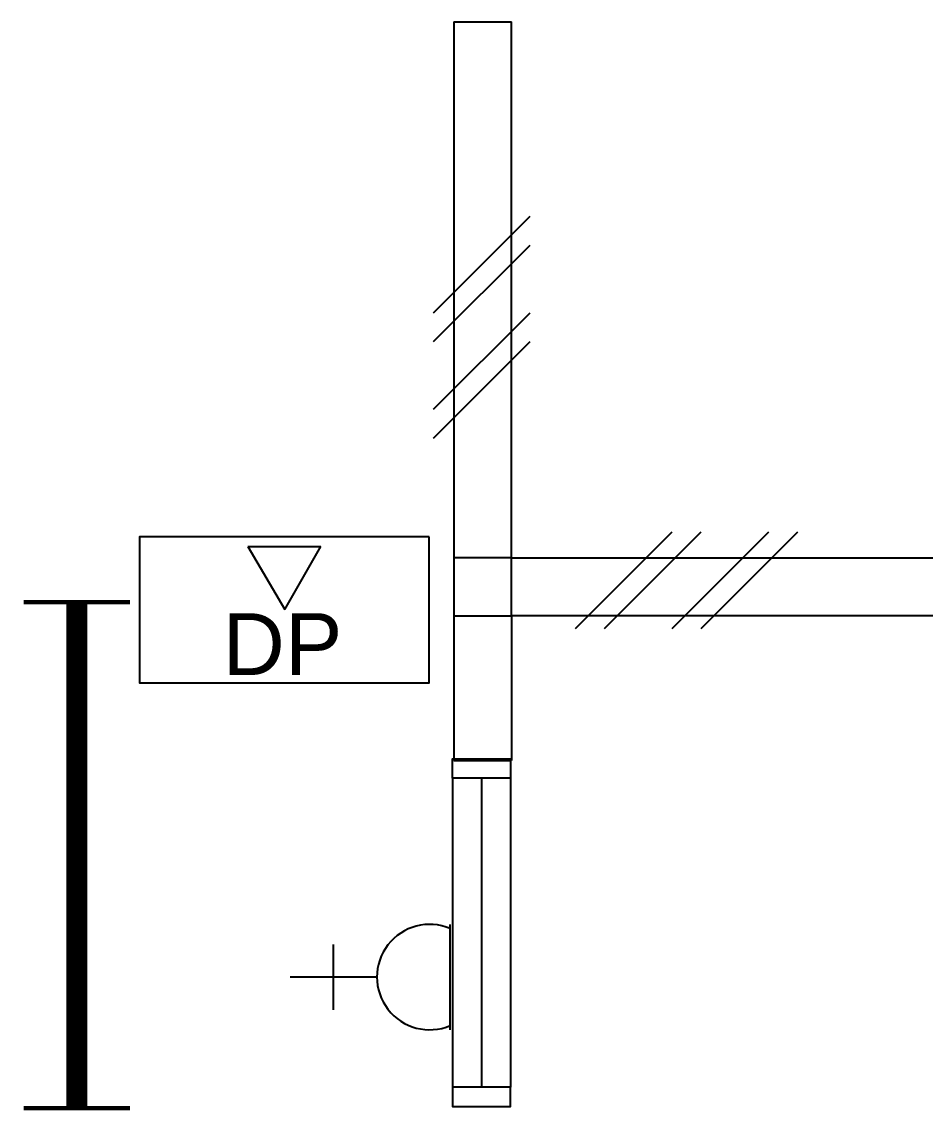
# Model space of a CAD drawing. Header units: inches. Extents: x -106706990 to 300603, y -86718466 to 1728185.
# Drawn here: x 50720 to 53060, y 24707 to 27517 of the extents above; entities that cross this region are included whole.
import ezdxf

# ---------------------------------------------------------------- set-up
doc = ezdxf.new("R2010")
doc.units = ezdxf.units.IN
doc.header["$MEASUREMENT"] = 0
doc.linetypes.add('HIDDEN', pattern=[0.375, 0.25, -0.125])
for name, color, linetype in [('A-COLUMN', 3, 'Continuous'), ('A-TXTBOMBA', 7, 'Continuous'), ('A-WALL', 1, 'Continuous'), ('A-WIN', 9, 'Continuous'), ('A-WLH', 7, 'Continuous'), ('ELECT', 6, 'Continuous'), ('LAMP', 5, 'Continuous')]:
    doc.layers.add(name, color=color, linetype=linetype)
doc.styles.add('arial', font='arial.ttf')

# ---------------------------------------------------------------- blocks, each defined once
blk = doc.blocks.new('A$C49831240')
at = {"layer": 'A-WLH', "color": 8}
for p, q in [((250, 575), (0, 325)), ((250, 500), (0, 250)), ((250, 325), (0, 75)), ((250, 250), (0, 0))]:
    blk.add_line(p, q, dxfattribs=at)
blk = doc.blocks.new('A$C04C40081')
at = {"layer": 'A-WIN', "color": 8}
for p, q in [((850, 150), (50, 150)), ((850, 75), (50, 75)), ((850, 0), (50, 0))]:
    blk.add_line(p, q, dxfattribs=at)
at = {"layer": 'A-WIN', "color": 8, "linetype": 'Continuous'}
for points in [[(50, 150), (0, 150), (0, 0), (50, 0)], [(850, 150), (900, 150), (900, 0), (850, 0)]]:
    blk.add_lwpolyline(points, close=True, dxfattribs=at)
blk = doc.blocks.new('YBC136')
at = {"layer": 'LAMP'}
for points, const_width in [([(-135000.8, 195525.6), (-135000.8, 195250.4)], 10.9), ([(-133690.5, 195525.6), (-133690.5, 195250.4)], 10.9), ([(-135000.8, 195388), (-133690.5, 195388)], 54.6)]:
    blk.add_lwpolyline(points, dxfattribs=dict(at, const_width=const_width))
blk = doc.blocks.new('*U222')
at = {"layer": 'LAMP', "rotation": 270}
blk.add_blockref('YBC136', (-195388, -134345.6, -5.5), dxfattribs=at)
blk = doc.blocks.new('*U223')
at = {"layer": 'LAMP', "color": 0, "linetype": 'ByBlock', "lineweight": -2, "transparency": 16777216}
blk.add_blockref('*U222', (0, 5700), dxfattribs=at)
blk = doc.blocks.new('SOCKET')
at = {"layer": 'ELECT', "color": 6}
for p, q in [((15248.7, 25891.4), (15248.7, 26116.4)), ((15164.3, 26003.9), (15333.1, 26003.9)), ((15112.3, 25701.6), (15385.1, 25701.6))]:
    blk.add_line(p, q, dxfattribs=at)
blk.add_arc((15248.7, 25755), 136.4, 336.9763, 203.0237, dxfattribs=at)

msp = doc.modelspace()

# ---------------------------------------------------------------- linework, layer by layer
at = {"layer": 'A-COLUMN', "color": 8}
msp.add_lwpolyline([(51988.8, 26129.4), (51838.8, 26129.4), (51838.8, 25979.4), (51988.8, 25979.4)], close=True, dxfattribs=at)
at = {"layer": 'A-TXTBOMBA', "color": 8}
for p, q in [((51306.1, 26158.1), (51401.8, 25995)), ((51306.1, 26158.1), (51494.5, 26158.1)), ((51401.8, 25995), (51494.5, 26158.1))]:
    msp.add_line(p, q, dxfattribs=at)
msp.add_lwpolyline([(51775.3, 26183.8), (51025.3, 26183.8), (51025.3, 25805.9), (51775.3, 25805.9)], close=True, dxfattribs=at)
at = {"layer": 'A-WALL', "color": 8}
for p, q in [((51838.8, 27516.9), (51838.8, 25604.4)), ((51838.8, 27516.9), (51988.8, 27516.9)), ((51988.8, 26129.4), (51988.8, 27516.9)), ((51988.8, 26129.4), (60688.8, 26129.4)), ((51988.8, 25979.4), (51988.8, 25604.4)), ((60688.8, 25979.4), (51988.8, 25979.4)), ((51838.8, 25604.4), (51988.8, 25604.4))]:
    msp.add_line(p, q, dxfattribs=at)
at = {"layer": 'A-WLH', "color": 8}
for p, q in [((52154.4, 25946.2), (52404.4, 26196.2)), ((52229.4, 25946.2), (52479.4, 26196.2)), ((52404.4, 25946.2), (52654.4, 26196.2)), ((52479.4, 25946.2), (52729.4, 26196.2))]:
    msp.add_line(p, q, dxfattribs=at)

# ---------------------------------------------------------------- block references
at = {"layer": 'A-WIN', "color": 8, "rotation": 90}
msp.add_blockref('A$C04C40081', (51985.7, 24708.5), dxfattribs=at)
at = {"layer": 'A-WLH', "color": 8}
msp.add_blockref('A$C49831240', (51785.6, 26437.9), dxfattribs=at)
at = {"layer": 'ELECT', "color": 7, "linetype": 'HIDDEN', "rotation": 90.00000000000105}
msp.add_blockref('SOCKET', (77531.5, 9795.2), dxfattribs=at)
at = {"layer": 'LAMP', "color": 0}
msp.add_blockref('*U223', (50863.3, 19659.4, -54.6), dxfattribs=at)

# ---------------------------------------------------------------- texts
at = {"layer": 'A-TXTBOMBA', "color": 8, "style": 'arial'}
msp.add_text('DP', height=160, dxfattribs=at).set_placement((51240.1, 25825.9))

doc.saveas('drawing.dxf')
